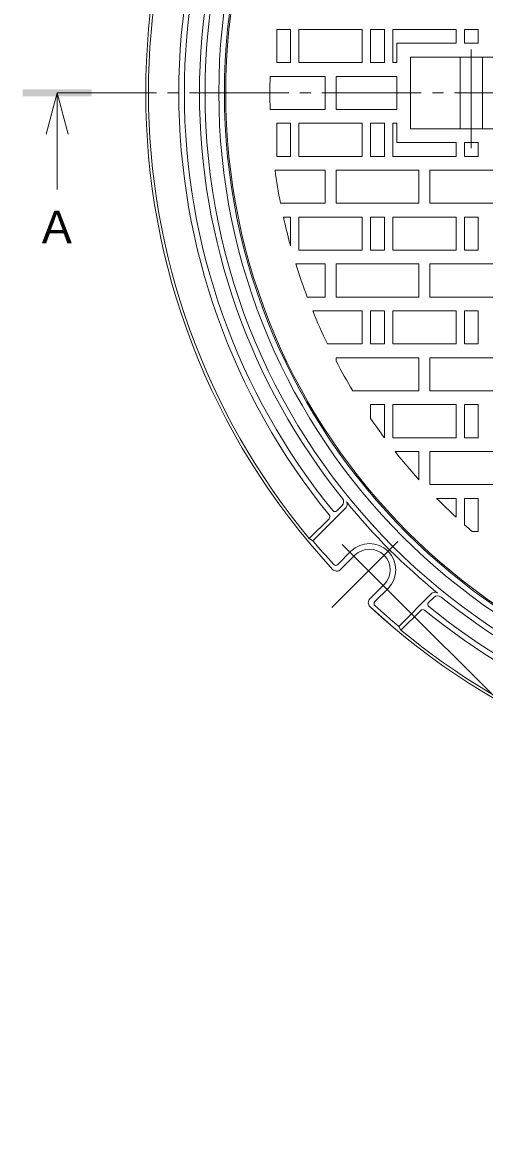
# Model space of a CAD drawing. Units: millimetres, scale not verified. Extents: x -612 to 760, y -543 to 541.
# Drawn here: x -611.9 to -444.5, y -128.1 to 280.8 of the extents above; entities that cross this region are included whole.
import ezdxf
from ezdxf.enums import TextEntityAlignment as Align

# ---------------------------------------------------------------- set-up
doc = ezdxf.new("R2010")
doc.units = ezdxf.units.MM
doc.header["$LTSCALE"] = 4
doc.linetypes.add('CHAIN2', pattern=[12, 9, -1, 1, -1])
for name, color, linetype, lineweight in [('0-0_通り芯', 3, 'CHAIN2', 9), ('0-1_躯体', 2, 'Continuous', 9), ('0-2_仕上', 3, 'Continuous', 9), ('0-4_その他', 7, 'Continuous', 9), ('0-5_寸法', 7, 'Continuous', 9)]:
    doc.layers.add(name, color=color, linetype=linetype, lineweight=lineweight)
doc.styles.add('ＭＳ ゴシック', font='')
doc.styles.get('ＭＳ ゴシック').set_extended_font_data('MS Gothic')

msp = doc.modelspace()

# ---------------------------------------------------------------- linework, layer by layer
at = {"layer": '0-0_通り芯'}
msp.add_line((-599.369, 255.263), (-27.458, 255.263), dxfattribs=at)
at = {"layer": '0-1_躯体'}
for p, q in [((-506.669, 92.954), (-494.638, 104.984)), ((-497.972, 103.772), (-496.12, 105.624)), ((-507.989, 93.756), (-500.815, 100.929)), ((-506.669, 92.954), (-507.989, 93.756)), ((-497.647, 84.298), (-492.852, 89.093)), ((-496.615, 82.502), (-491.438, 87.678)), ((-486.008, 71.895), (-480.831, 77.072)), ((-484.212, 70.863), (-479.417, 75.658)), ((-475.556, 61.841), (-463.525, 73.872)), ((-464.738, 70.538), (-462.886, 72.39)), ((-474.755, 60.521), (-467.581, 67.694)), ((-475.556, 61.841), (-474.755, 60.521))]:
    msp.add_line(p, q, dxfattribs=at)
at = {"layer": '0-1_躯体', "linetype": 'CHAIN2'}
for p, q in [((-499.8, 68.71), (-475.823, 92.687)), ((-476.679, 72.212), (-496.01, 91.543))]:
    msp.add_line(p, q, dxfattribs=at)
at = {"layer": '0-1_躯体'}
for centre, radius, start, end in [((-313.247, 255.263), 232.5, 0, 180), ((-313.247, 255.263), 227.5, 0, 180), ((-313.247, 255.263), 225.5, 0, 180), ((-313.247, 255.263), 254, 137.16052, 222.83951), ((-313.247, 255.263), 253, 140.32964, 180), ((-313.247, 255.263), 242, 140.78658, 180), ((-313.247, 255.263), 240, 140.88377, 180), ((-313.247, 255.263), 234.5, 141.1898, 180), ((-313.247, 255.263), 253, 180, 219.67036), ((-313.247, 255.263), 242, 180, 219.21342), ((-313.247, 255.263), 240, 180, 219.11623), ((-313.247, 255.263), 234.5, 180, 218.8102), ((-313.247, 255.263), 232.5, 180, 270), ((-313.247, 255.263), 227.5, 180, 0), ((-313.247, 255.263), 225.5, 180, 0), ((-497.534, 107.038), 2, 314.99799, 38.80922), ((-495.699, 106.045), 1.5, 314.99733, 39.27635), ((-313.247, 255.263), 234.2, 219.27795, 230.72205), ((-501.523, 101.636), 1, 315, 39.2131), ((-498.679, 104.479), 1, 219.11644, 315), ((-313.247, 255.263), 252.5, 220.00156, 222.60725), ((-486.135, 82.375), 9.5, 315, 135), ((-486.135, 82.375), 7.5, 315, 135), ((-498.029, 83.916), 2, 222.83952, 315), ((-498.354, 85.005), 1, 222.6067, 314.99599), ((-462.465, 72.811), 1.5, 50.72365, 135.00267), ((-484.594, 70.481), 2, 135, 227.16048), ((-483.505, 70.156), 1, 135.00401, 227.3933), ((-464.031, 69.831), 1, 135, 230.88356), ((-461.471, 70.976), 2, 51.19078, 135.00201), ((-313.247, 255.263), 234.5, 231.1898, 264.68834), ((-313.247, 255.263), 254, 227.16049, 267.83946), ((-313.247, 255.263), 254, 227.16049, 267.84482), ((-313.247, 255.263), 252.5, 227.39275, 229.99844), ((-466.874, 66.987), 1, 50.7869, 135), ((-313.247, 255.263), 242, 230.78658, 264.82893), ((-313.247, 255.263), 240, 230.88377, 264.75509), ((-313.247, 255.263), 253, 230.32965, 265.31991)]:
    msp.add_arc(centre, radius, start, end, dxfattribs=at)
at = {"layer": '0-2_仕上'}
for p, q in [((-519.747, 266.262), (-519.747, 278.263)), ((-519.747, 278.263), (-514.747, 278.263)), ((-514.747, 266.262), (-514.747, 278.263)), ((-511.747, 266.262), (-511.747, 278.263)), ((-485.747, 266.262), (-485.747, 278.263)), ((-485.747, 278.263), (-480.747, 278.263)), ((-480.747, 266.262), (-480.747, 278.263)), ((-477.747, 266.262), (-477.747, 278.263)), ((-454.747, 278.263), (-477.747, 278.263)), ((-454.747, 273.262), (-454.747, 278.263)), ((-451.747, 278.263), (-446.747, 278.263)), ((-451.747, 273.262), (-451.747, 278.263)), ((-446.747, 273.262), (-446.747, 278.263)), ((-476.247, 273.262), (-476.247, 266.262)), ((-476.247, 273.262), (-454.747, 273.262)), ((-451.747, 273.262), (-446.747, 273.262)), ((-519.747, 266.262), (-514.747, 266.262)), ((-488.747, 266.262), (-511.747, 266.262)), ((-485.747, 266.262), (-480.747, 266.262)), ((-476.247, 266.262), (-477.747, 266.262)), ((-471.247, 268.263), (-427.247, 268.263)), ((-471.247, 268.263), (-471.247, 242.263)), ((-453.247, 242.263), (-453.247, 268.263)), ((-445.247, 268.263), (-445.247, 242.263)), ((-522.161, 261.262), (-502.247, 261.262)), ((-502.247, 261.262), (-502.247, 249.263)), ((-498.247, 261.262), (-476.247, 261.262)), ((-498.247, 249.263), (-498.247, 261.262)), ((-476.247, 249.263), (-476.247, 261.262)), ((-522.161, 249.263), (-502.247, 249.263)), ((-498.247, 249.263), (-476.247, 249.263)), ((-519.747, 244.263), (-514.747, 244.263)), ((-519.747, 244.263), (-519.747, 232.263)), ((-514.747, 244.263), (-514.747, 232.263)), ((-511.747, 244.263), (-511.747, 232.263)), ((-488.747, 244.263), (-511.747, 244.263)), ((-485.747, 244.263), (-480.747, 244.263)), ((-485.747, 244.263), (-485.747, 232.263)), ((-480.747, 244.263), (-480.747, 232.263)), ((-477.747, 244.263), (-477.747, 232.263)), ((-476.247, 244.263), (-477.747, 244.263)), ((-476.247, 237.263), (-476.247, 244.263)), ((-471.247, 242.263), (-427.247, 242.263)), ((-476.247, 237.263), (-454.747, 237.263)), ((-454.747, 237.263), (-454.747, 232.263)), ((-451.747, 237.263), (-451.747, 232.263)), ((-451.747, 237.263), (-446.747, 237.263)), ((-446.747, 237.263), (-446.747, 232.263)), ((-519.747, 232.263), (-514.747, 232.263)), ((-485.747, 232.263), (-480.747, 232.263)), ((-454.747, 232.263), (-477.747, 232.263)), ((-451.747, 232.263), (-446.747, 232.263)), ((-520.363, 227.263), (-502.247, 227.263)), ((-502.247, 215.263), (-502.247, 227.263)), ((-498.247, 215.263), (-498.247, 227.263)), ((-498.247, 227.263), (-468.247, 227.263)), ((-468.247, 215.263), (-468.247, 227.263)), ((-464.247, 215.263), (-464.247, 227.263)), ((-464.247, 227.263), (-434.247, 227.263)), ((-518.384, 215.263), (-502.247, 215.263)), ((-498.247, 215.263), (-468.247, 215.263)), ((-464.247, 215.263), (-434.247, 215.263)), ((-517.345, 210.263), (-514.747, 210.263)), ((-514.747, 210.263), (-514.747, 199.778)), ((-511.747, 210.263), (-511.747, 198.263)), ((-488.747, 210.263), (-511.747, 210.263)), ((-485.747, 210.263), (-480.747, 210.263)), ((-485.747, 210.263), (-485.747, 198.263)), ((-480.747, 210.263), (-480.747, 198.263)), ((-477.747, 210.263), (-477.747, 198.263)), ((-454.747, 210.263), (-477.747, 210.263)), ((-451.747, 210.263), (-446.747, 210.263)), ((-451.747, 210.263), (-451.747, 198.263)), ((-446.747, 210.263), (-446.747, 198.263)), ((-485.747, 198.263), (-480.747, 198.263)), ((-451.747, 198.263), (-446.747, 198.263)), ((-512.839, 193.263), (-502.247, 193.263)), ((-502.247, 181.263), (-502.247, 193.263)), ((-498.247, 181.263), (-498.247, 193.263)), ((-498.247, 193.263), (-468.247, 193.263)), ((-468.247, 181.263), (-468.247, 193.263)), ((-464.247, 181.263), (-464.247, 193.263)), ((-464.247, 193.263), (-434.247, 193.263)), ((-508.708, 181.263), (-502.247, 181.263)), ((-498.247, 181.263), (-468.247, 181.263)), ((-464.247, 181.263), (-434.247, 181.263)), ((-488.747, 176.263), (-506.741, 176.263)), ((-488.747, 176.263), (-488.747, 164.263)), ((-485.747, 176.263), (-480.747, 176.263)), ((-485.747, 176.263), (-485.747, 164.263)), ((-480.747, 176.263), (-480.747, 164.263)), ((-477.747, 176.263), (-477.747, 164.263)), ((-454.747, 176.263), (-477.747, 176.263)), ((-451.747, 176.263), (-446.747, 176.263)), ((-451.747, 176.263), (-451.747, 164.263)), ((-446.747, 176.263), (-446.747, 164.263)), ((-488.747, 164.263), (-501.396, 164.263)), ((-485.747, 164.263), (-480.747, 164.263)), ((-451.747, 164.263), (-446.747, 164.263)), ((-498.247, 159.263), (-468.247, 159.263)), ((-498.247, 158.021), (-498.247, 159.263)), ((-468.247, 147.263), (-468.247, 159.263)), ((-464.247, 147.263), (-464.247, 159.263)), ((-464.247, 159.263), (-434.247, 159.263)), ((-492.18, 147.263), (-468.247, 147.263)), ((-464.247, 147.263), (-434.247, 147.263)), ((-485.747, 142.263), (-480.747, 142.263)), ((-485.747, 142.263), (-485.747, 137.26)), ((-480.747, 142.263), (-480.747, 130.265)), ((-477.747, 142.263), (-477.747, 130.263)), ((-454.747, 142.263), (-477.747, 142.263)), ((-451.747, 142.263), (-446.747, 142.263)), ((-451.747, 142.263), (-451.747, 130.263)), ((-446.747, 142.263), (-446.747, 130.263)), ((-451.747, 130.263), (-446.747, 130.263)), ((-476.896, 125.263), (-468.247, 125.263)), ((-468.247, 115.063), (-468.247, 125.263)), ((-464.247, 113.263), (-464.247, 125.263)), ((-464.247, 125.263), (-434.247, 125.263)), ((-464.247, 113.263), (-434.247, 113.263)), ((-454.747, 108.263), (-461.813, 108.263)), ((-454.747, 108.263), (-454.747, 101.449)), ((-451.747, 108.263), (-451.747, 98.743)), ((-448.893, 96.263), (-446.747, 96.263))]:
    msp.add_line(p, q, dxfattribs=at)
at = {"layer": '0-2_仕上', "linetype": 'CHAIN2'}
msp.add_line((-449.247, 270.998), (-449.247, 235.179), dxfattribs=at)
at = {"layer": '0-2_仕上'}
for points in [[(-488.747, 266.262), (-488.747, 278.263), (-511.747, 278.263)], [(-488.747, 244.263), (-488.747, 232.263), (-511.747, 232.263)], [(-488.747, 210.263), (-488.747, 198.263), (-511.747, 198.263)], [(-454.747, 210.263), (-454.747, 198.263), (-477.747, 198.263)], [(-454.747, 176.263), (-454.747, 164.263), (-477.747, 164.263)], [(-454.747, 142.263), (-454.747, 130.263), (-477.747, 130.263)], [(-451.747, 108.263), (-446.747, 108.263), (-446.747, 96.263)]]:
    msp.add_lwpolyline(points, dxfattribs=at)
msp.add_circle((-313.247, 255.263), 225, dxfattribs=at)
for start, end in [(178.35492, 181.64499), (187.69916, 191.03378), (192.43378, 195.39543), (197.25655, 200.73628), (202.20927, 205.81119), (207.72769, 211.11426), (214.37497, 216.73247), (218.46304, 222.12971), (224.69637, 227.38765), (228.49538, 229.53177)]:
    msp.add_arc((-313.247, 255.263), 209, start, end, dxfattribs=at)
at = {"layer": '0-4_その他'}
msp.add_line((-276.388, -128.077), (-480.831, 76.365), dxfattribs=at)
at = {"layer": '0-5_寸法', "color": 4}
for q in [(-603.369, 240.263), (-595.369, 240.263), (-599.369, 220.263)]:
    msp.add_line((-599.369, 255.263), q, dxfattribs=at)
msp.add_solid([(-586.869, 254.013), (-611.869, 254.013), (-586.869, 256.513), (-611.869, 256.513)], dxfattribs=at)

# ---------------------------------------------------------------- texts
at = {"layer": '0-5_寸法', "color": 2, "style": 'ＭＳ ゴシック'}
msp.add_text('Ａ', height=11.73, dxfattribs=at).set_placement((-607.369, 197.263), align=Align.BOTTOM_LEFT)

doc.saveas('drawing.dxf')
